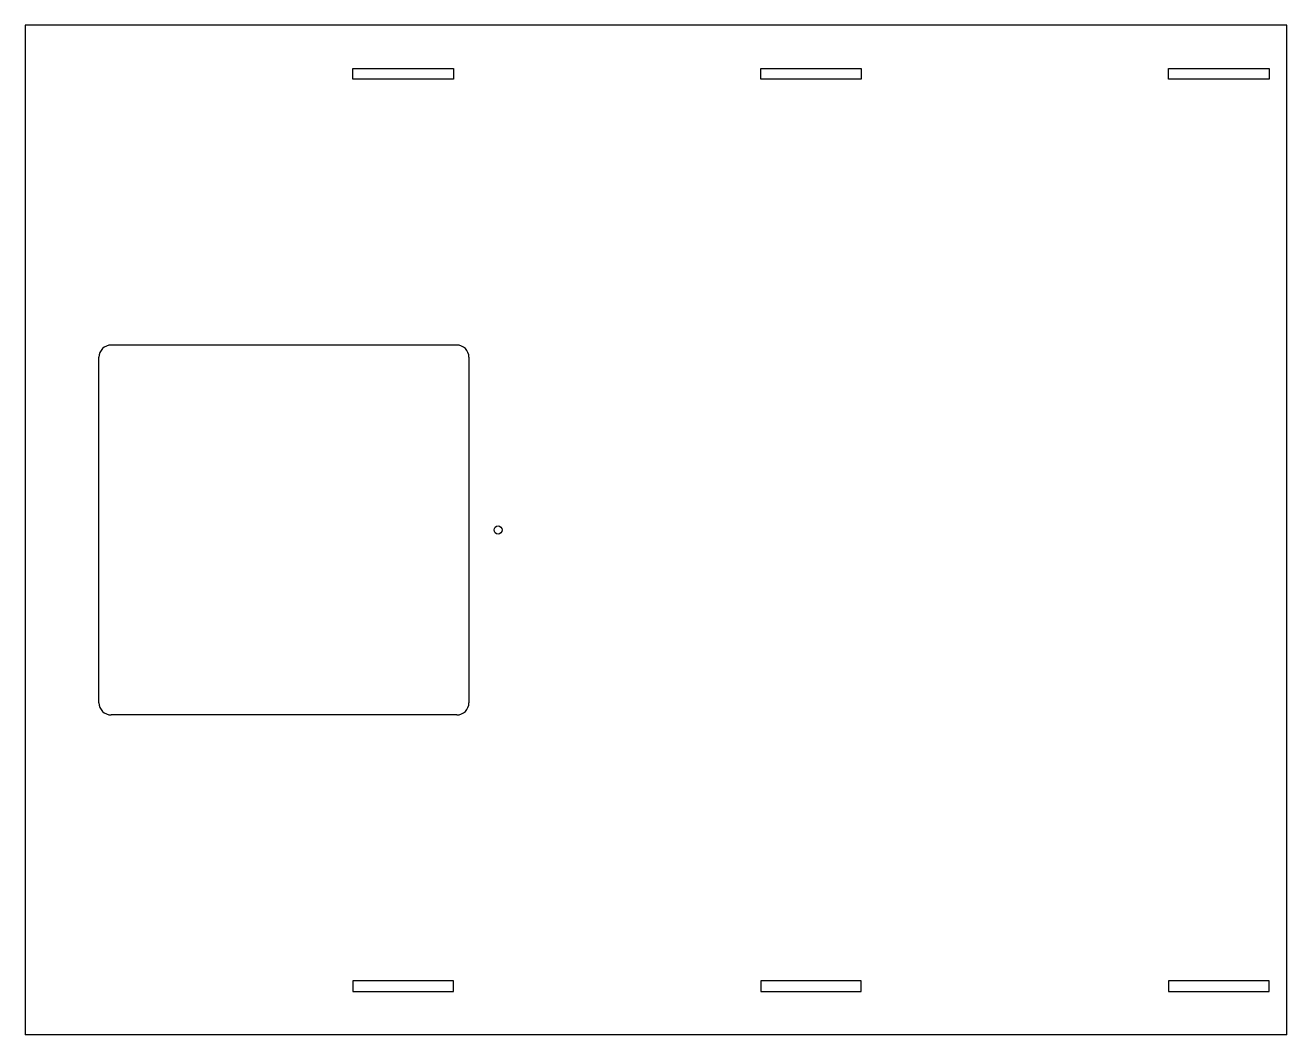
# Model space of a CAD drawing. Header units: metres. Extents: x 824 to 1344, y -122 to 294.
import ezdxf

# ---------------------------------------------------------------- set-up
doc = ezdxf.new("R2010")
doc.units = ezdxf.units.M

msp = doc.modelspace()

# ---------------------------------------------------------------- linework, layer by layer
at = {"color": 250, "linetype": 'Continuous'}
for p, q in [((824.16, 294), (824.16, -122)), ((1343.84, 294), (824.16, 294)), ((1343.84, -122), (1343.84, 294)), ((959.15, 271.8), (959.15, 276.2)), ((959.15, 276.2), (1000.55, 276.2)), ((1000.55, 276.2), (1000.55, 271.8)), ((1127.15, 276.2), (1168.55, 276.2)), ((1127.15, 271.8), (1127.15, 276.2)), ((1168.55, 276.2), (1168.55, 271.8)), ((1295.15, 271.8), (1295.15, 276.2)), ((1295.15, 276.2), (1336.55, 276.2)), ((1336.55, 276.2), (1336.55, 271.8)), ((1000.55, 271.8), (959.15, 271.8)), ((1168.55, 271.8), (1127.15, 271.8)), ((1336.55, 271.8), (1295.15, 271.8)), ((1001.94, 162.2), (859.54, 162.2)), ((854.54, 14.8), (854.54, 157.2)), ((1006.94, 157.2), (1006.94, 14.8)), ((1001.94, 9.8), (859.54, 9.8)), ((959.15, -99.8), (959.15, -104.2)), ((1000.55, -99.8), (959.15, -99.8)), ((1000.55, -104.2), (1000.55, -99.8)), ((1168.55, -99.8), (1127.15, -99.8)), ((1127.15, -99.8), (1127.15, -104.2)), ((1168.55, -104.2), (1168.55, -99.8)), ((1336.55, -99.8), (1295.15, -99.8)), ((1295.15, -99.8), (1295.15, -104.2)), ((1336.55, -104.2), (1336.55, -99.8)), ((959.15, -104.2), (1000.55, -104.2)), ((1127.15, -104.2), (1168.55, -104.2)), ((1295.15, -104.2), (1336.55, -104.2)), ((1343.84, -122), (824.16, -122))]:
    msp.add_line(p, q, dxfattribs=at)
msp.add_circle((1018.94, 86), 1.65, dxfattribs=at)
for centre, start, end in [((859.54, 157.2), 90, 180), ((1001.94, 157.2), 0, 90), ((859.54, 14.8), 180, 270), ((1001.94, 14.8), 270, 0)]:
    msp.add_arc(centre, 5, start, end, dxfattribs=at)

doc.saveas('drawing.dxf')
